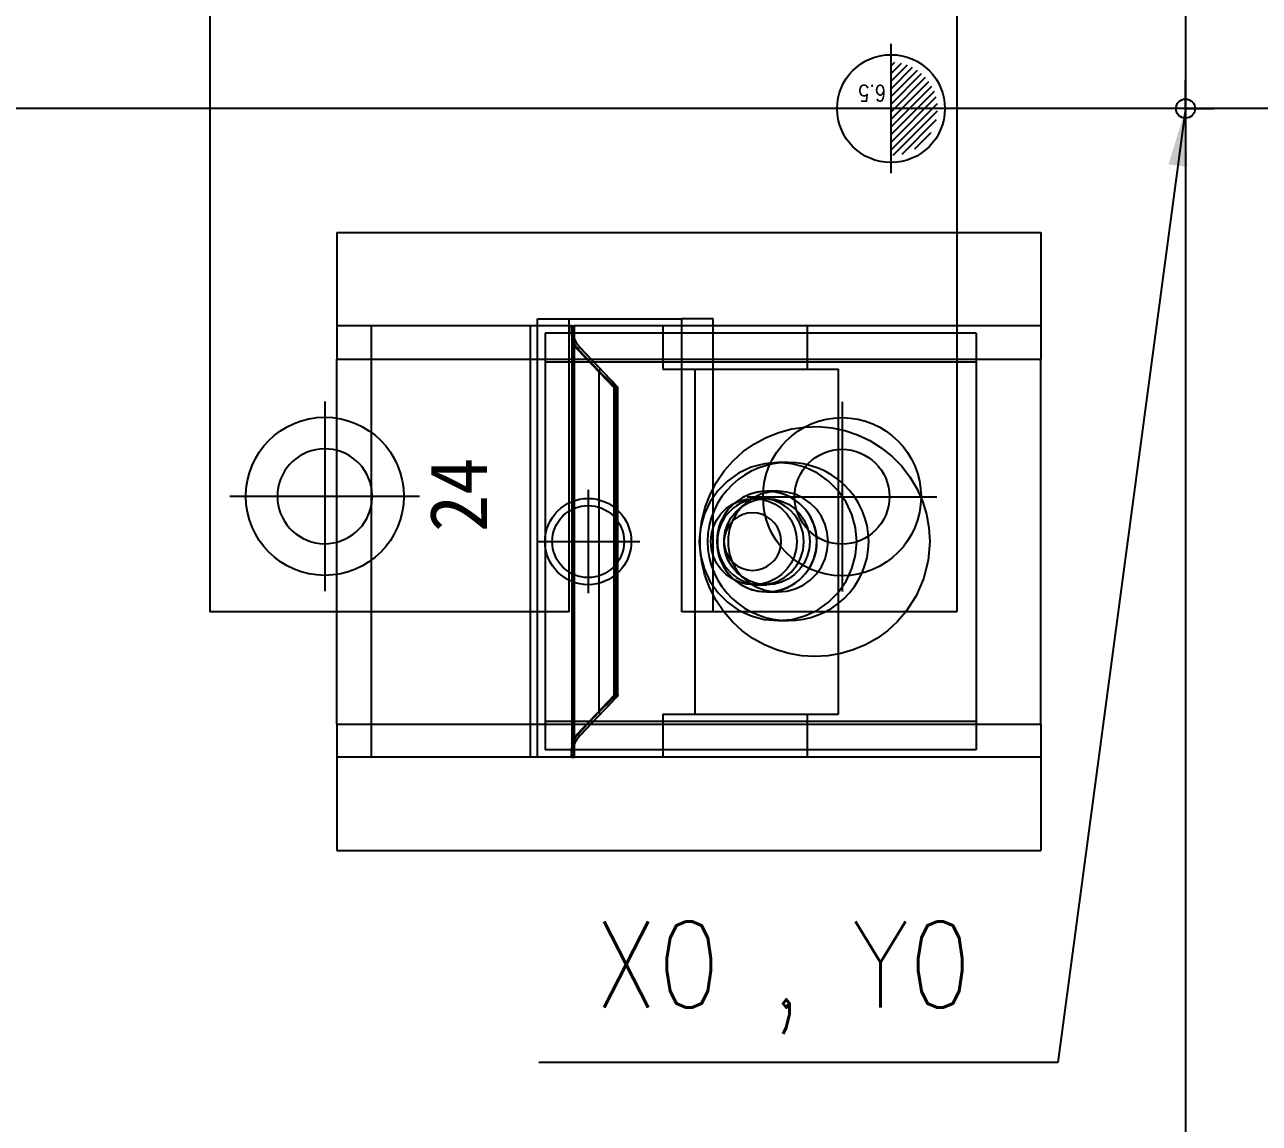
# Model space of a CAD drawing. Header units: millimetres. Extents: x 632 to 3922, y 1402 to 2001.
# Drawn here: x 3084.79 to 3127.75, y 1828.39 to 1866.61 of the extents above; entities that cross this region are included whole.
import ezdxf
from ezdxf.enums import TextEntityAlignment as Align
from ezdxf.lldxf.tags import DXFTag

# ---------------------------------------------------------------- set-up
doc = ezdxf.new("R2010")
doc.units = ezdxf.units.MM
for name, color, linetype in [('21', 7, 'Continuous'), ('4', 4, 'Continuous'), ('7', 7, 'Continuous'), ('8', 8, 'Continuous'), ('CE', 1, 'CENTER'), ('DIM', 7, 'Continuous'), ('H1', 2, 'HIDDEN')]:
    doc.layers.add(name, color=color, linetype=linetype)
doc.styles.add('JM_Standard', font='', dxfattribs={"height": 3})
doc.styles.add('ROMANS', font='romans.shx', dxfattribs={"width": 0.8, "height": 3})
doc.styles.add('SY', font='romans.shx', dxfattribs={"width": 0.85, "height": 3, "bigfont": 'ghs.shx'})
doc.styles.get('JM_Standard').set_extended_font_data('DotumChe')
tags = doc.linetypes.add('CENTER', pattern=[2, 1.25, -0.25, 0.25, -0.25]).pattern_tags.tags
tags[10:11] = [DXFTag(74, 4), DXFTag(75, 0), DXFTag(340, '0'), DXFTag(46, 1.0), DXFTag(50, 0.0), DXFTag(44, 0.0), DXFTag(45, 0.0)]
tags[8:9] = [DXFTag(74, 4), DXFTag(75, 0), DXFTag(340, '0'), DXFTag(46, 1.0), DXFTag(50, 0.0), DXFTag(44, 0.0), DXFTag(45, 0.0)]
tags[6:7] = [DXFTag(74, 4), DXFTag(75, 0), DXFTag(340, '0'), DXFTag(46, 1.0), DXFTag(50, 0.0), DXFTag(44, 0.0), DXFTag(45, 0.0)]
tags[4:5] = [DXFTag(74, 4), DXFTag(75, 0), DXFTag(340, '0'), DXFTag(46, 1.0), DXFTag(50, 0.0), DXFTag(44, 0.0), DXFTag(45, 0.0)]
tags = doc.linetypes.add('HIDDEN', pattern=[0.375, 0.25, -0.125]).pattern_tags.tags
tags[6:7] = [DXFTag(74, 4), DXFTag(75, 0), DXFTag(340, '0'), DXFTag(46, 1.0), DXFTag(50, 0.0), DXFTag(44, 0.0), DXFTag(45, 0.0)]
tags[4:5] = [DXFTag(74, 4), DXFTag(75, 0), DXFTag(340, '0'), DXFTag(46, 1.0), DXFTag(50, 0.0), DXFTag(44, 0.0), DXFTag(45, 0.0)]
doc.dimstyles.new('BaseStyle', dxfattribs={"dimtxt": 3, "dimasz": 2, "dimexe": 0.6, "dimexo": 0, "dimgap": 1, "dimtad": 1, "dimdsep": 46, "dimtxsty": 'SY', "dimcen": 0, "dimclrd": 3, "dimclre": 3, "dimclrt": 7, "dimaunit": 1, "dimazin": 0, "dimtfac": 1, "dimtmove": 0, "dimatfit": 3, "dimfxl": 1, "dimtolj": 1, "dimtzin": 0, "dimarcsym": 0})

msp = doc.modelspace()

# ---------------------------------------------------------------- hatches: boundary and pattern name
at = {"layer": '4'}
h = msp.add_hatch(dxfattribs=at)
h.set_pattern_fill('LINE', color=256, scale=1.5, angle=225, style=0)
h.set_pattern_definition([(225, (-2924.7651, 5538.99742), (0.1325825215, -0.1325825215), [])])
edge = h.paths.add_edge_path()
edge.add_line((3114.935, 1863.687), (3114.935, 1862.062))
edge.add_arc((3114.935, 1863.687), 1.625, 270, 90)
edge.add_line((3114.935, 1865.312), (3114.935, 1863.687))

# ---------------------------------------------------------------- linework, layer by layer
at = {"layer": '21', "color": 110, "linetype": 'Continuous', "true_color": 0x00ff80}
msp.add_line((3125.185, 1863.687), (3125.185, 1864.687), dxfattribs=at)
at = {"layer": '21', "color": 11, "linetype": 'Continuous', "true_color": 0xff8080}
msp.add_line((3125.185, 1863.687), (3126.185, 1863.687), dxfattribs=at)
msp.add_circle((3125.185, 1863.687), 0.333, dxfattribs=at)
at = {"layer": '7'}
for p, q in [((3091.231, 1881.187), (3091.231, 1846.187)), ((3117.231, 1881.187), (3117.231, 1846.187)), ((3117.231, 1859.377), (3120.145, 1859.377)), ((3120.145, 1859.377), (3120.145, 1854.977)), ((3102.636, 1856.377), (3107.657, 1856.377)), ((3102.636, 1856.127), (3102.636, 1856.377)), ((3103.73, 1856.127), (3103.73, 1856.377)), ((3107.657, 1856.127), (3107.657, 1856.377)), ((3102.386, 1856.127), (3096.846, 1856.127)), ((3096.846, 1856.127), (3096.846, 1841.127)), ((3103.819, 1856.127), (3102.386, 1856.127)), ((3103.819, 1856.08), (3103.819, 1856.127)), ((3103.833, 1856.127), (3103.819, 1856.127)), ((3107.657, 1856.127), (3103.91, 1856.127)), ((3103.91, 1855.845), (3103.91, 1855.698)), ((3107.657, 1846.187), (3107.657, 1856.127)), ((3103.91, 1855.698), (3103.91, 1855.682)), ((3104.103, 1855.389), (3105.387, 1854.039)), ((3117.231, 1854.977), (3120.145, 1854.977)), ((3117.231, 1854.877), (3117.895, 1854.877)), ((3117.895, 1854.977), (3117.895, 1854.877)), ((3117.895, 1854.877), (3117.895, 1842.377)), ((3120.145, 1842.277), (3120.145, 1854.977)), ((3105.403, 1854.02), (3105.389, 1854.036)), ((3105.428, 1843.3), (3105.428, 1853.953)), ((3095.645, 1848.604), (3095.645, 1851.799)), ((3096.846, 1846.187), (3091.231, 1846.187)), ((3095.645, 1842.277), (3095.645, 1846.187)), ((3117.231, 1846.187), (3107.657, 1846.187)), ((3105.387, 1843.215), (3104.103, 1841.864)), ((3105.389, 1843.218), (3105.403, 1843.233)), ((3112.016, 1842.627), (3113.105, 1842.627)), ((3112.016, 1842.627), (3112.016, 1841.127)), ((3095.645, 1842.277), (3096.846, 1842.277)), ((3095.645, 1842.277), (3095.645, 1837.877)), ((3112.016, 1842.377), (3117.895, 1842.377)), ((3112.016, 1842.277), (3120.145, 1842.277)), ((3117.895, 1842.377), (3117.895, 1842.277)), ((3120.145, 1842.277), (3120.145, 1837.877)), ((3103.91, 1841.571), (3103.91, 1841.555)), ((3103.91, 1841.555), (3103.91, 1841.408)), ((3102.386, 1841.127), (3096.846, 1841.127)), ((3103.819, 1841.127), (3102.386, 1841.127)), ((3103.819, 1841.127), (3103.819, 1841.173)), ((3103.833, 1841.127), (3103.819, 1841.127)), ((3112.016, 1841.127), (3103.91, 1841.127)), ((3095.645, 1837.877), (3120.145, 1837.877))]:
    msp.add_line(p, q, dxfattribs=at)
for points in [[(3103.828, 1856.08, 0), (3103.828, 1856.07, 0), (3103.829, 1856.057, 0)], [(3103.829, 1856.057, 0), (3103.829, 1856.042, 0), (3103.83, 1856.026, 0), (3103.831, 1856.007, 0), (3103.834, 1855.971, 0), (3103.839, 1855.929, 0), (3103.847, 1855.882, 0), (3103.859, 1855.832, 0), (3103.868, 1855.797, 0), (3103.878, 1855.764, 0), (3103.892, 1855.725, 0), (3103.906, 1855.69, 0)], [(3103.833, 1856.127, 0), (3103.833, 1856.127, 0), (3103.835, 1856.127, 0), (3103.836, 1856.127, 0), (3103.839, 1856.127, 0), (3103.842, 1856.127, 0), (3103.846, 1856.127, 0), (3103.851, 1856.127, 0), (3103.856, 1856.127, 0), (3103.862, 1856.127, 0), (3103.868, 1856.127, 0), (3103.874, 1856.127, 0)], [(3103.874, 1856.127, 0), (3103.875, 1856.127, 0), (3103.882, 1856.127, 0), (3103.888, 1856.127, 0), (3103.895, 1856.127, 0)], [(3103.895, 1856.127, 0), (3103.91, 1856.127, 0)], [(3103.91, 1856.127, 0), (3103.91, 1855.845, 0)], [(3103.906, 1855.69, 0), (3103.932, 1855.632, 0), (3103.962, 1855.578, 0), (3103.994, 1855.526, 0), (3104.028, 1855.477, 0), (3104.064, 1855.432, 0), (3104.103, 1855.389, 0)], [(3103.906, 1841.563, 0), (3103.895, 1841.535, 0), (3103.883, 1841.503, 0), (3103.872, 1841.468, 0), (3103.865, 1841.446, 0), (3103.857, 1841.413, 0), (3103.847, 1841.371, 0), (3103.839, 1841.324, 0), (3103.834, 1841.282, 0), (3103.831, 1841.246, 0)], [(3104.103, 1841.864, 0), (3104.064, 1841.821, 0), (3104.028, 1841.776, 0), (3103.994, 1841.727, 0), (3103.962, 1841.675, 0), (3103.932, 1841.621, 0), (3103.906, 1841.563, 0)], [(3103.831, 1841.246, 0), (3103.83, 1841.227, 0), (3103.829, 1841.211, 0), (3103.829, 1841.196, 0), (3103.828, 1841.184, 0), (3103.828, 1841.173, 0)], [(3103.833, 1841.127, 0), (3103.833, 1841.127, 0), (3103.835, 1841.127, 0), (3103.836, 1841.127, 0), (3103.839, 1841.127, 0), (3103.842, 1841.127, 0), (3103.846, 1841.127, 0), (3103.851, 1841.127, 0), (3103.856, 1841.127, 0), (3103.862, 1841.127, 0), (3103.868, 1841.127, 0), (3103.874, 1841.127, 0)], [(3103.874, 1841.127, 0), (3103.875, 1841.127, 0), (3103.882, 1841.127, 0), (3103.888, 1841.127, 0), (3103.895, 1841.127, 0)], [(3103.895, 1841.127, 0), (3103.91, 1841.127, 0)], [(3103.91, 1841.408, 0), (3103.91, 1841.127, 0)]]:
    msp.add_polyline3d(points, dxfattribs=at)
for centre, radius in [((3114.935, 1863.687), 1.875), ((3113.231, 1850.187), 1.65)]:
    msp.add_circle(centre, radius, dxfattribs=at)
for centre, radius, start, end in [((3105.314, 1853.969), 0.1, 41.226, 43.5559), ((3105.328, 1853.953), 0.1, 0, 41.226), ((3095.231, 1850.202), 1.65, 11.7265, 180), ((3095.231, 1850.202), 1.65, 180, 348.2735), ((3105.328, 1843.3), 0.1, 318.774, 0), ((3105.314, 1843.284), 0.1, 316.4441, 318.774)]:
    msp.add_arc(centre, radius, start, end, dxfattribs=at)
at = {"layer": '8'}
for p, q in [((3102.386, 1841.127), (3102.386, 1856.127)), ((3103.828, 1856.08), (3103.819, 1856.08)), ((3103.887, 1855.869), (3103.85, 1855.869)), ((3103.887, 1855.739), (3103.887, 1855.869)), ((3103.887, 1855.869), (3103.91, 1855.845)), ((3104.045, 1855.32), (3104.767, 1854.561)), ((3104.097, 1855.389), (3104.103, 1855.389)), ((3104.819, 1854.63), (3104.097, 1855.389)), ((3104.767, 1854.561), (3104.767, 1842.692)), ((3105.346, 1843.249), (3105.346, 1854.004)), ((3105.346, 1854.004), (3105.395, 1853.953)), ((3105.401, 1854.023), (3105.352, 1854.073)), ((3105.387, 1854.039), (3105.401, 1854.023)), ((3105.395, 1853.953), (3105.395, 1843.3)), ((3105.428, 1853.953), (3105.395, 1853.953)), ((3105.395, 1843.3), (3105.346, 1843.249)), ((3105.428, 1843.3), (3105.395, 1843.3)), ((3105.352, 1843.18), (3105.401, 1843.231)), ((3105.401, 1843.231), (3105.387, 1843.215)), ((3104.767, 1842.692), (3104.045, 1841.933)), ((3104.097, 1841.864), (3104.819, 1842.623)), ((3104.103, 1841.864), (3104.097, 1841.864)), ((3103.819, 1841.173), (3103.828, 1841.173)), ((3103.887, 1841.385), (3103.85, 1841.385)), ((3103.887, 1841.385), (3103.887, 1841.514)), ((3103.91, 1841.408), (3103.887, 1841.385))]:
    msp.add_line(p, q, dxfattribs=at)
for points in [[(3103.819, 1856.08, 0), (3103.811, 1856.012, 0), (3103.808, 1855.944, 0), (3103.809, 1855.878, 0), (3103.816, 1855.811, 0), (3103.827, 1855.746, 0), (3103.842, 1855.681, 0), (3103.864, 1855.613, 0), (3103.891, 1855.548, 0), (3103.922, 1855.486, 0), (3103.959, 1855.427, 0), (3103.999, 1855.372, 0), (3104.045, 1855.32, 0)], [(3104.097, 1855.389, 0), (3104.058, 1855.432, 0), (3104.019, 1855.481, 0), (3103.979, 1855.538, 0), (3103.947, 1855.593, 0), (3103.918, 1855.649, 0), (3103.892, 1855.707, 0), (3103.868, 1855.773, 0), (3103.849, 1855.838, 0), (3103.835, 1855.901, 0), (3103.826, 1855.963, 0), (3103.821, 1856.023, 0), (3103.819, 1856.08, 0)], [(3103.833, 1856.127, 0), (3103.833, 1856.074, 0)], [(3103.833, 1856.074, 0), (3103.833, 1855.982, 0)], [(3103.887, 1855.869, 0), (3103.895, 1856.127, 0)], [(3104.045, 1855.32, 0), (3104.05, 1855.325, 0), (3104.054, 1855.33, 0), (3104.059, 1855.335, 0), (3104.064, 1855.34, 0), (3104.068, 1855.344, 0), (3104.072, 1855.349, 0), (3104.076, 1855.353, 0), (3104.079, 1855.357, 0), (3104.082, 1855.362, 0), (3104.085, 1855.365, 0), (3104.088, 1855.369, 0), (3104.09, 1855.372, 0), (3104.092, 1855.376, 0), (3104.094, 1855.378, 0), (3104.095, 1855.381, 0), (3104.096, 1855.383, 0), (3104.097, 1855.385, 0), (3104.097, 1855.387, 0), (3104.097, 1855.388, 0), (3104.097, 1855.389, 0)], [(3104.767, 1854.561, 0), (3104.779, 1854.573, 0), (3104.79, 1854.585, 0), (3104.8, 1854.596, 0), (3104.808, 1854.606, 0), (3104.814, 1854.614, 0), (3104.818, 1854.621, 0), (3104.82, 1854.627, 0), (3104.819, 1854.63, 0), (3104.819, 1854.63, 0)], [(3104.767, 1854.561, 0), (3104.908, 1854.425, 0), (3105.052, 1854.286, 0), (3105.199, 1854.145, 0), (3105.346, 1854.004, 0)], [(3105.352, 1854.073, 0), (3105.214, 1854.216, 0), (3105.078, 1854.358, 0), (3104.947, 1854.496, 0), (3104.819, 1854.63, 0)], [(3105.346, 1854.004, 0), (3105.353, 1854.018, 0), (3105.358, 1854.031, 0), (3105.36, 1854.044, 0), (3105.36, 1854.055, 0), (3105.357, 1854.065, 0), (3105.352, 1854.073, 0), (3105.352, 1854.073, 0)], [(3105.387, 1854.039, 0), (3105.389, 1854.036, 0)], [(3105.401, 1854.023, 0), (3105.406, 1854.015, 0), (3105.409, 1854.005, 0), (3105.409, 1853.994, 0), (3105.407, 1853.981, 0), (3105.402, 1853.968, 0), (3105.395, 1853.954, 0), (3105.395, 1853.953, 0)], [(3105.403, 1854.02, 0), (3105.401, 1854.023, 0)], [(3105.346, 1843.249, 0), (3105.199, 1843.108, 0), (3105.052, 1842.967, 0), (3104.908, 1842.828, 0), (3104.767, 1842.692, 0)], [(3105.352, 1843.18, 0), (3105.357, 1843.188, 0), (3105.36, 1843.197, 0), (3105.36, 1843.209, 0), (3105.358, 1843.221, 0), (3105.353, 1843.235, 0), (3105.346, 1843.248, 0), (3105.346, 1843.249, 0)], [(3105.395, 1843.3, 0), (3105.402, 1843.286, 0), (3105.407, 1843.272, 0), (3105.409, 1843.26, 0), (3105.409, 1843.249, 0), (3105.406, 1843.239, 0), (3105.401, 1843.231, 0), (3105.401, 1843.231, 0)], [(3104.819, 1842.623, 0), (3104.947, 1842.757, 0), (3105.078, 1842.895, 0), (3105.214, 1843.037, 0), (3105.352, 1843.18, 0)], [(3105.387, 1843.215, 0), (3105.389, 1843.218, 0)], [(3105.403, 1843.233, 0), (3105.401, 1843.231, 0)], [(3104.819, 1842.623, 0), (3104.82, 1842.626, 0), (3104.818, 1842.631, 0), (3104.814, 1842.638, 0), (3104.808, 1842.647, 0), (3104.8, 1842.657, 0), (3104.791, 1842.668, 0), (3104.78, 1842.679, 0), (3104.768, 1842.692, 0), (3104.767, 1842.692, 0)], [(3104.045, 1841.933, 0), (3103.999, 1841.881, 0), (3103.958, 1841.826, 0), (3103.922, 1841.767, 0), (3103.891, 1841.705, 0), (3103.864, 1841.64, 0), (3103.842, 1841.572, 0), (3103.827, 1841.507, 0), (3103.816, 1841.442, 0), (3103.809, 1841.375, 0), (3103.808, 1841.309, 0), (3103.811, 1841.241, 0), (3103.819, 1841.173, 0)], [(3103.819, 1841.173, 0), (3103.82, 1841.225, 0), (3103.825, 1841.282, 0), (3103.834, 1841.343, 0), (3103.847, 1841.408, 0), (3103.866, 1841.476, 0), (3103.892, 1841.547, 0), (3103.923, 1841.616, 0), (3103.959, 1841.682, 0), (3104, 1841.746, 0), (3104.046, 1841.807, 0), (3104.097, 1841.864, 0)], [(3104.097, 1841.864, 0), (3104.097, 1841.865, 0), (3104.097, 1841.866, 0), (3104.097, 1841.868, 0), (3104.096, 1841.87, 0), (3104.095, 1841.872, 0), (3104.094, 1841.875, 0), (3104.092, 1841.878, 0), (3104.09, 1841.881, 0), (3104.088, 1841.884, 0), (3104.085, 1841.888, 0), (3104.082, 1841.892, 0), (3104.079, 1841.896, 0), (3104.076, 1841.9, 0), (3104.072, 1841.904, 0), (3104.068, 1841.909, 0), (3104.064, 1841.914, 0), (3104.059, 1841.918, 0), (3104.054, 1841.923, 0), (3104.05, 1841.928, 0), (3104.045, 1841.933, 0)], [(3103.833, 1841.271, 0), (3103.833, 1841.237, 0)], [(3103.833, 1841.237, 0), (3103.833, 1841.127, 0)], [(3103.895, 1841.127, 0), (3103.887, 1841.385, 0)]]:
    msp.add_polyline3d(points, dxfattribs=at)
at = {"layer": 'CE'}
for p, q in [((3125.185, 1938.286), (3125.185, 1795.578)), ((3114.935, 1861.437), (3114.935, 1865.937)), ((3208.123, 1863.687), (3041.82, 1863.687)), ((3117.185, 1863.687), (3112.685, 1863.687)), ((3095.231, 1853.502), (3095.231, 1846.902)), ((3113.231, 1853.487), (3113.231, 1846.887)), ((3091.931, 1850.202), (3098.531, 1850.202)), ((3104.395, 1850.427), (3104.395, 1846.827)), ((3109.931, 1850.187), (3116.531, 1850.187)), ((3102.595, 1848.627), (3106.195, 1848.627))]:
    msp.add_line(p, q, dxfattribs=at)
at = {"layer": 'H1'}
for p, q in [((3095.645, 1859.377), (3117.231, 1859.377)), ((3095.645, 1859.377), (3095.645, 1854.977)), ((3108.751, 1856.377), (3107.657, 1856.377)), ((3108.751, 1856.127), (3108.751, 1856.377)), ((3096.846, 1856.127), (3095.645, 1856.127)), ((3102.627, 1841.127), (3102.627, 1856.127)), ((3102.636, 1846.187), (3102.636, 1856.127)), ((3103.73, 1855.877), (3102.895, 1855.877)), ((3102.895, 1855.877), (3102.895, 1854.977)), ((3103.73, 1846.187), (3103.73, 1856.127)), ((3107.657, 1855.877), (3103.73, 1855.877)), ((3103.833, 1855.869), (3103.833, 1841.385)), ((3103.85, 1855.869), (3103.833, 1855.869)), ((3103.887, 1841.514), (3103.887, 1855.739)), ((3106.996, 1856.127), (3106.996, 1854.627)), ((3112.016, 1856.127), (3107.657, 1856.127)), ((3112.016, 1855.877), (3107.657, 1855.877)), ((3108.751, 1846.187), (3108.751, 1856.127)), ((3117.231, 1856.127), (3112.016, 1856.127)), ((3112.016, 1856.127), (3112.016, 1854.627)), ((3117.231, 1855.877), (3112.016, 1855.877)), ((3120.145, 1856.127), (3117.231, 1856.127)), ((3117.895, 1855.877), (3117.231, 1855.877)), ((3117.895, 1855.877), (3117.895, 1854.977)), ((3103.828, 1855.662), (3103.828, 1841.591)), ((3103.91, 1855.682), (3103.91, 1841.571)), ((3105.298, 1853.969), (3104.014, 1855.32)), ((3095.645, 1854.977), (3096.846, 1854.977)), ((3095.645, 1851.799), (3095.645, 1854.977)), ((3096.846, 1854.977), (3102.627, 1854.977)), ((3102.627, 1854.977), (3103.73, 1854.977)), ((3102.895, 1854.977), (3102.895, 1854.877)), ((3102.895, 1854.877), (3102.895, 1846.187)), ((3102.895, 1854.877), (3103.73, 1854.877)), ((3103.73, 1854.977), (3103.828, 1854.977)), ((3103.73, 1854.877), (3103.828, 1854.877)), ((3103.828, 1854.977), (3103.91, 1854.977)), ((3103.828, 1854.877), (3103.91, 1854.877)), ((3103.91, 1854.977), (3104.495, 1854.977)), ((3103.91, 1854.877), (3104.59, 1854.877)), ((3104.495, 1854.977), (3107.657, 1854.977)), ((3104.59, 1854.877), (3107.657, 1854.877)), ((3107.657, 1854.977), (3112.016, 1854.977)), ((3107.657, 1854.877), (3112.016, 1854.877)), ((3112.016, 1854.977), (3117.231, 1854.977)), ((3112.016, 1854.877), (3117.231, 1854.877)), ((3106.996, 1854.627), (3107.657, 1854.627)), ((3107.657, 1854.627), (3112.016, 1854.627)), ((3108.123, 1846.187), (3108.123, 1854.627)), ((3112.016, 1854.627), (3113.105, 1854.627)), ((3113.105, 1851.832), (3113.105, 1854.627)), ((3105.298, 1853.969), (3105.412, 1853.969)), ((3105.298, 1843.284), (3105.298, 1853.969)), ((3105.426, 1853.953), (3105.412, 1853.969)), ((3105.412, 1853.969), (3105.412, 1843.284)), ((3105.426, 1843.3), (3105.426, 1853.953)), ((3113.105, 1848.541), (3113.105, 1851.832)), ((3111.355, 1851.377), (3111.002, 1851.377)), ((3110.397, 1850.127), (3110.162, 1850.127)), ((3110.615, 1850.127), (3110.397, 1850.127)), ((3110.615, 1850.127), (3110.397, 1850.127)), ((3111.003, 1850.377), (3110.615, 1850.377)), ((3110.615, 1850.377), (3110.615, 1850.377)), ((3110.615, 1850.377), (3110.615, 1850.377)), ((3095.645, 1846.187), (3095.645, 1848.604)), ((3113.105, 1846.187), (3113.105, 1848.541)), ((3110.162, 1847.126), (3110.397, 1847.127)), ((3110.397, 1847.127), (3110.615, 1847.127)), ((3110.397, 1847.127), (3110.615, 1847.127)), ((3110.615, 1846.876), (3111.003, 1846.877)), ((3110.615, 1846.876), (3110.615, 1846.876)), ((3110.615, 1846.876), (3110.615, 1846.876)), ((3102.627, 1846.187), (3096.846, 1846.187)), ((3102.636, 1846.187), (3102.627, 1846.187)), ((3103.73, 1846.187), (3102.636, 1846.187)), ((3102.895, 1846.187), (3102.895, 1842.377)), ((3108.123, 1842.627), (3108.123, 1846.187)), ((3111.002, 1845.877), (3111.355, 1845.877)), ((3113.105, 1842.627), (3113.105, 1846.187)), ((3104.014, 1841.933), (3105.298, 1843.284)), ((3105.298, 1843.284), (3105.412, 1843.284)), ((3105.412, 1843.284), (3105.426, 1843.3)), ((3106.996, 1842.627), (3106.996, 1841.127)), ((3106.996, 1842.627), (3112.016, 1842.627)), ((3096.846, 1842.277), (3102.627, 1842.277)), ((3102.627, 1842.277), (3103.828, 1842.277)), ((3102.895, 1842.377), (3103.828, 1842.377)), ((3102.895, 1842.377), (3102.895, 1842.277)), ((3102.895, 1842.277), (3102.895, 1841.377)), ((3103.828, 1842.377), (3103.91, 1842.377)), ((3103.828, 1842.277), (3103.91, 1842.277)), ((3103.91, 1842.377), (3104.59, 1842.377)), ((3103.91, 1842.277), (3104.495, 1842.277)), ((3104.495, 1842.277), (3112.016, 1842.277)), ((3104.59, 1842.377), (3112.016, 1842.377)), ((3117.895, 1842.277), (3117.895, 1841.377)), ((3096.846, 1841.127), (3095.645, 1841.127)), ((3112.016, 1841.377), (3102.895, 1841.377)), ((3103.85, 1841.385), (3103.833, 1841.385)), ((3117.895, 1841.377), (3112.016, 1841.377)), ((3120.145, 1841.127), (3112.016, 1841.127))]:
    msp.add_line(p, q, dxfattribs=at)
for points in [[(3103.833, 1855.982, 0), (3103.833, 1855.917, 0)], [(3103.833, 1855.917, 0), (3103.833, 1855.869, 0)], [(3103.906, 1855.69, 0), (3103.906, 1855.69, 0), (3103.905, 1855.69, 0), (3103.905, 1855.69, 0), (3103.904, 1855.69, 0), (3103.902, 1855.69, 0), (3103.9, 1855.689, 0), (3103.898, 1855.689, 0), (3103.896, 1855.688, 0), (3103.893, 1855.687, 0), (3103.889, 1855.686, 0), (3103.886, 1855.685, 0), (3103.882, 1855.683, 0), (3103.878, 1855.682, 0), (3103.874, 1855.68, 0), (3103.869, 1855.679, 0), (3103.865, 1855.677, 0), (3103.86, 1855.675, 0), (3103.855, 1855.673, 0), (3103.851, 1855.671, 0), (3103.846, 1855.669, 0), (3103.842, 1855.667, 0), (3103.837, 1855.665, 0), (3103.833, 1855.664, 0), (3103.828, 1855.662, 0)], [(3104.014, 1855.32, 0), (3103.982, 1855.357, 0), (3103.952, 1855.395, 0), (3103.925, 1855.435, 0), (3103.9, 1855.477, 0), (3103.878, 1855.52, 0), (3103.859, 1855.566, 0), (3103.842, 1855.613, 0), (3103.828, 1855.662, 0)], [(3105.298, 1853.969, 0), (3105.311, 1853.982, 0), (3105.324, 1853.993, 0), (3105.336, 1854.004, 0), (3105.348, 1854.014, 0), (3105.359, 1854.023, 0), (3105.368, 1854.03, 0), (3105.376, 1854.035, 0), (3105.382, 1854.038, 0), (3105.385, 1854.039, 0), (3105.387, 1854.039, 0)], [(3105.389, 1854.036, 0), (3105.399, 1854.022, 0), (3105.406, 1854.007, 0), (3105.411, 1853.991, 0), (3105.412, 1853.974, 0), (3105.412, 1853.969, 0)], [(3105.426, 1853.953, 0), (3105.425, 1853.97, 0), (3105.422, 1853.987, 0), (3105.415, 1854.002, 0), (3105.406, 1854.016, 0), (3105.403, 1854.02, 0)], [(3109.116, 1846.187, 0), (3108.848, 1846.581, 0), (3108.629, 1847.005, 0), (3108.461, 1847.454, 0), (3108.348, 1847.92, 0), (3108.292, 1848.397, 0), (3108.293, 1848.878, 0), (3108.352, 1849.355, 0), (3108.468, 1849.821, 0), (3108.638, 1850.269, 0), (3108.86, 1850.692, 0), (3109.129, 1851.084, 0), (3109.443, 1851.441, 0), (3109.794, 1851.756, 0), (3110.18, 1852.028, 0), (3110.593, 1852.251, 0), (3111.028, 1852.424, 0), (3111.479, 1852.545, 0), (3111.941, 1852.612, 0), (3112.407, 1852.625, 0), (3112.872, 1852.583, 0), (3113.329, 1852.488, 0), (3113.773, 1852.34, 0), (3114.197, 1852.14, 0), (3114.596, 1851.891, 0), (3114.965, 1851.596, 0), (3115.297, 1851.259, 0), (3115.588, 1850.883, 0), (3115.833, 1850.474, 0), (3116.028, 1850.037, 0), (3116.17, 1849.579, 0), (3116.256, 1849.106, 0), (3116.285, 1848.627, 0)], [(3111.002, 1851.377, 0), (3110.527, 1851.335, 0), (3110.065, 1851.211, 0), (3109.633, 1851.008, 0), (3109.241, 1850.733, 0), (3108.904, 1850.394, 0), (3108.63, 1850.002, 0), (3108.428, 1849.567, 0), (3108.304, 1849.104, 0), (3108.263, 1848.627, 0), (3108.304, 1848.149, 0), (3108.428, 1847.686, 0), (3108.63, 1847.252, 0), (3108.903, 1846.859, 0), (3109.241, 1846.52, 0), (3109.632, 1846.245, 0), (3110.065, 1846.042, 0), (3110.526, 1845.918, 0), (3111.002, 1845.877, 0), (3111.002, 1845.877, 0)], [(3111.355, 1851.377, 0), (3111.089, 1851.364, 0), (3110.826, 1851.327, 0), (3110.566, 1851.266, 0), (3110.313, 1851.18, 0), (3110.068, 1851.07, 0), (3109.834, 1850.937, 0), (3109.613, 1850.782, 0), (3109.407, 1850.605, 0), (3109.218, 1850.407, 0), (3109.049, 1850.191, 0), (3108.901, 1849.958, 0), (3108.778, 1849.71, 0), (3108.68, 1849.451, 0), (3108.608, 1849.181, 0), (3108.565, 1848.906, 0), (3108.551, 1848.627, 0)], [(3113.742, 1848.627, 0), (3113.7, 1849.104, 0), (3113.576, 1849.567, 0), (3113.375, 1850.002, 0), (3113.101, 1850.394, 0), (3112.763, 1850.733, 0), (3112.372, 1851.008, 0), (3111.939, 1851.211, 0), (3111.478, 1851.335, 0), (3111.002, 1851.377, 0)], [(3111.355, 1845.877, 0), (3111.62, 1845.889, 0), (3111.884, 1845.926, 0), (3112.143, 1845.988, 0), (3112.396, 1846.073, 0), (3112.641, 1846.183, 0), (3112.875, 1846.316, 0), (3113.096, 1846.472, 0), (3113.302, 1846.649, 0), (3113.491, 1846.846, 0), (3113.66, 1847.062, 0), (3113.808, 1847.295, 0), (3113.931, 1847.543, 0), (3114.029, 1847.803, 0), (3114.101, 1848.072, 0), (3114.144, 1848.348, 0), (3114.158, 1848.627, 0), (3114.144, 1848.905, 0), (3114.101, 1849.181, 0), (3114.029, 1849.45, 0), (3113.931, 1849.71, 0), (3113.808, 1849.958, 0), (3113.66, 1850.191, 0), (3113.491, 1850.407, 0), (3113.302, 1850.604, 0), (3113.096, 1850.781, 0), (3112.875, 1850.937, 0), (3112.641, 1851.07, 0), (3112.396, 1851.18, 0), (3112.143, 1851.266, 0), (3111.884, 1851.327, 0), (3111.62, 1851.364, 0), (3111.355, 1851.377, 0)], [(3110.162, 1847.126, 0), (3109.902, 1847.149, 0), (3109.65, 1847.217, 0), (3109.414, 1847.327, 0), (3109.201, 1847.477, 0), (3109.017, 1847.662, 0), (3108.867, 1847.876, 0), (3108.757, 1848.113, 0), (3108.69, 1848.366, 0), (3108.667, 1848.626, 0), (3108.69, 1848.887, 0), (3108.757, 1849.139, 0), (3108.867, 1849.376, 0), (3109.016, 1849.591, 0), (3109.201, 1849.776, 0), (3109.414, 1849.926, 0), (3109.65, 1850.036, 0), (3109.902, 1850.104, 0), (3110.161, 1850.127, 0), (3110.162, 1850.127, 0)], [(3110.615, 1850.377, 0), (3110.312, 1850.35, 0), (3110.019, 1850.271, 0), (3109.743, 1850.142, 0), (3109.494, 1849.968, 0), (3109.279, 1849.752, 0), (3109.105, 1849.502, 0), (3108.976, 1849.226, 0), (3108.898, 1848.931, 0), (3108.871, 1848.627, 0), (3108.898, 1848.323, 0), (3108.976, 1848.028, 0), (3109.104, 1847.752, 0), (3109.279, 1847.502, 0), (3109.494, 1847.286, 0), (3109.742, 1847.111, 0), (3110.018, 1846.982, 0), (3110.311, 1846.903, 0), (3110.614, 1846.876, 0), (3110.615, 1846.876, 0)], [(3110.615, 1850.377, 0), (3110.312, 1850.35, 0), (3110.019, 1850.271, 0), (3109.743, 1850.142, 0), (3109.494, 1849.968, 0), (3109.279, 1849.752, 0), (3109.105, 1849.502, 0), (3108.976, 1849.226, 0), (3108.898, 1848.931, 0), (3108.871, 1848.627, 0), (3108.898, 1848.323, 0), (3108.976, 1848.028, 0), (3109.104, 1847.752, 0), (3109.279, 1847.502, 0), (3109.494, 1847.286, 0), (3109.742, 1847.111, 0), (3110.018, 1846.982, 0), (3110.311, 1846.903, 0), (3110.614, 1846.876, 0), (3110.615, 1846.876, 0)], [(3110.615, 1850.377, 0), (3110.444, 1850.368, 0), (3110.275, 1850.343, 0), (3110.109, 1850.301, 0), (3109.948, 1850.244, 0), (3109.793, 1850.17, 0), (3109.646, 1850.082, 0), (3109.509, 1849.98, 0), (3109.382, 1849.864, 0), (3109.267, 1849.737, 0), (3109.165, 1849.599, 0), (3109.077, 1849.452, 0), (3109.004, 1849.296, 0), (3108.946, 1849.135, 0), (3108.905, 1848.968, 0), (3108.88, 1848.798, 0), (3108.871, 1848.627, 0)], [(3110.397, 1850.127, 0), (3110.25, 1850.119, 0), (3110.104, 1850.098, 0), (3109.961, 1850.063, 0), (3109.822, 1850.013, 0), (3109.689, 1849.951, 0), (3109.562, 1849.875, 0), (3109.444, 1849.788, 0), (3109.334, 1849.689, 0), (3109.234, 1849.58, 0), (3109.146, 1849.462, 0), (3109.07, 1849.336, 0), (3109.006, 1849.203, 0), (3108.956, 1849.064, 0), (3108.92, 1848.92, 0), (3108.898, 1848.774, 0), (3108.891, 1848.627, 0)], [(3110.506, 1847.13, 0), (3110.249, 1847.172, 0), (3110.003, 1847.258, 0), (3109.776, 1847.385, 0), (3109.574, 1847.55, 0), (3109.403, 1847.748, 0), (3109.27, 1847.973, 0), (3109.177, 1848.217, 0), (3109.128, 1848.474, 0), (3109.124, 1848.735, 0), (3109.166, 1848.993, 0), (3109.251, 1849.24, 0), (3109.378, 1849.469, 0), (3109.543, 1849.672, 0), (3109.74, 1849.843, 0), (3109.963, 1849.977, 0), (3110.207, 1850.07, 0), (3110.462, 1850.119, 0), (3110.506, 1850.123, 0)], [(3111.003, 1850.377, 0), (3110.7, 1850.35, 0), (3110.406, 1850.271, 0), (3110.131, 1850.142, 0), (3109.882, 1849.967, 0), (3109.768, 1849.863, 0)], [(3110.162, 1850.127, 0), (3110.421, 1850.104, 0), (3110.673, 1850.036, 0), (3110.909, 1849.926, 0), (3111.122, 1849.776, 0), (3111.306, 1849.591, 0), (3111.456, 1849.376, 0), (3111.566, 1849.139, 0), (3111.633, 1848.887, 0), (3111.656, 1848.627, 0)], [(3110.397, 1847.127, 0), (3110.544, 1847.134, 0), (3110.689, 1847.155, 0), (3110.832, 1847.191, 0), (3110.971, 1847.24, 0), (3111.104, 1847.303, 0), (3111.231, 1847.378, 0), (3111.35, 1847.465, 0), (3111.459, 1847.564, 0), (3111.559, 1847.673, 0), (3111.647, 1847.791, 0), (3111.723, 1847.917, 0), (3111.787, 1848.051, 0), (3111.837, 1848.19, 0), (3111.873, 1848.333, 0), (3111.895, 1848.479, 0), (3111.902, 1848.627, 0), (3111.895, 1848.774, 0), (3111.873, 1848.92, 0), (3111.837, 1849.063, 0), (3111.787, 1849.202, 0), (3111.723, 1849.336, 0), (3111.647, 1849.462, 0), (3111.559, 1849.58, 0), (3111.459, 1849.689, 0), (3111.35, 1849.788, 0), (3111.231, 1849.875, 0), (3111.104, 1849.951, 0), (3110.971, 1850.013, 0), (3110.832, 1850.062, 0), (3110.689, 1850.098, 0), (3110.544, 1850.119, 0), (3110.397, 1850.127, 0)], [(3110.506, 1850.123, 0), (3110.615, 1850.127, 0)], [(3112.358, 1848.627, 0), (3112.331, 1848.93, 0), (3112.253, 1849.225, 0), (3112.124, 1849.502, 0), (3111.95, 1849.751, 0), (3111.735, 1849.967, 0), (3111.486, 1850.142, 0), (3111.211, 1850.271, 0), (3110.917, 1850.35, 0), (3110.615, 1850.377, 0)], [(3110.615, 1846.876, 0), (3110.786, 1846.885, 0), (3110.955, 1846.91, 0), (3111.121, 1846.952, 0), (3111.282, 1847.01, 0), (3111.437, 1847.083, 0), (3111.583, 1847.172, 0), (3111.721, 1847.274, 0), (3111.848, 1847.389, 0), (3111.962, 1847.517, 0), (3112.064, 1847.654, 0), (3112.152, 1847.802, 0), (3112.225, 1847.957, 0), (3112.283, 1848.119, 0), (3112.325, 1848.285, 0), (3112.35, 1848.455, 0), (3112.358, 1848.627, 0), (3112.35, 1848.798, 0), (3112.325, 1848.968, 0), (3112.283, 1849.134, 0), (3112.225, 1849.296, 0), (3112.152, 1849.451, 0), (3112.064, 1849.599, 0), (3111.962, 1849.737, 0), (3111.848, 1849.864, 0), (3111.721, 1849.979, 0), (3111.583, 1850.081, 0), (3111.437, 1850.17, 0), (3111.282, 1850.243, 0), (3111.121, 1850.301, 0), (3110.955, 1850.343, 0), (3110.786, 1850.368, 0), (3110.615, 1850.377, 0)], [(3112.358, 1848.627, 0), (3112.331, 1848.93, 0), (3112.253, 1849.225, 0), (3112.124, 1849.502, 0), (3111.95, 1849.751, 0), (3111.735, 1849.967, 0), (3111.486, 1850.142, 0), (3111.211, 1850.271, 0), (3110.917, 1850.35, 0), (3110.615, 1850.377, 0)], [(3110.615, 1850.127, 0), (3110.874, 1850.104, 0), (3111.126, 1850.036, 0), (3111.362, 1849.925, 0), (3111.575, 1849.775, 0), (3111.759, 1849.591, 0), (3111.909, 1849.376, 0), (3112.019, 1849.139, 0), (3112.086, 1848.887, 0), (3112.109, 1848.627, 0)], [(3110.615, 1850.127, 0), (3110.874, 1850.104, 0), (3111.126, 1850.036, 0), (3111.362, 1849.925, 0), (3111.575, 1849.775, 0), (3111.759, 1849.591, 0), (3111.909, 1849.376, 0), (3112.019, 1849.139, 0), (3112.086, 1848.887, 0), (3112.109, 1848.627, 0)], [(3112.745, 1848.627, 0), (3112.719, 1848.93, 0), (3112.64, 1849.225, 0), (3112.512, 1849.502, 0), (3112.338, 1849.751, 0), (3112.123, 1849.967, 0), (3111.874, 1850.142, 0), (3111.598, 1850.271, 0), (3111.305, 1850.35, 0), (3111.003, 1850.377, 0)], [(3109.768, 1849.863, 0), (3109.573, 1849.629, 0), (3109.422, 1849.365, 0), (3109.318, 1849.078, 0), (3109.265, 1848.778, 0), (3109.266, 1848.473, 0), (3109.319, 1848.172, 0), (3109.423, 1847.886, 0), (3109.575, 1847.622, 0), (3109.768, 1847.39, 0)], [(3108.551, 1848.627, 0), (3108.565, 1848.348, 0), (3108.608, 1848.072, 0), (3108.68, 1847.803, 0), (3108.778, 1847.543, 0), (3108.901, 1847.295, 0), (3109.049, 1847.062, 0), (3109.218, 1846.846, 0), (3109.407, 1846.649, 0), (3109.613, 1846.472, 0), (3109.834, 1846.316, 0), (3110.068, 1846.183, 0), (3110.313, 1846.073, 0), (3110.566, 1845.988, 0), (3110.826, 1845.926, 0), (3111.089, 1845.889, 0), (3111.355, 1845.877, 0)], [(3108.871, 1848.627, 0), (3108.88, 1848.455, 0), (3108.905, 1848.285, 0), (3108.946, 1848.118, 0), (3109.004, 1847.957, 0), (3109.077, 1847.801, 0), (3109.165, 1847.654, 0), (3109.267, 1847.516, 0), (3109.382, 1847.389, 0), (3109.509, 1847.274, 0), (3109.646, 1847.171, 0), (3109.793, 1847.083, 0), (3109.948, 1847.01, 0), (3110.109, 1846.952, 0), (3110.275, 1846.91, 0), (3110.444, 1846.885, 0), (3110.615, 1846.876, 0)], [(3108.891, 1848.627, 0), (3108.898, 1848.479, 0), (3108.92, 1848.333, 0), (3108.956, 1848.19, 0), (3109.006, 1848.051, 0), (3109.07, 1847.917, 0), (3109.146, 1847.791, 0), (3109.234, 1847.673, 0), (3109.334, 1847.564, 0), (3109.444, 1847.465, 0), (3109.562, 1847.378, 0), (3109.689, 1847.302, 0), (3109.822, 1847.24, 0), (3109.961, 1847.191, 0), (3110.104, 1847.155, 0), (3110.25, 1847.134, 0), (3110.397, 1847.127, 0)], [(3111.656, 1848.627, 0), (3111.633, 1848.366, 0), (3111.566, 1848.113, 0), (3111.455, 1847.877, 0), (3111.306, 1847.662, 0), (3111.122, 1847.477, 0), (3110.909, 1847.327, 0), (3110.672, 1847.217, 0), (3110.421, 1847.149, 0), (3110.162, 1847.126, 0)], [(3112.109, 1848.627, 0), (3112.086, 1848.366, 0), (3112.019, 1848.114, 0), (3111.909, 1847.877, 0), (3111.759, 1847.662, 0), (3111.575, 1847.477, 0), (3111.362, 1847.328, 0), (3111.126, 1847.217, 0), (3110.874, 1847.149, 0), (3110.615, 1847.127, 0)], [(3110.615, 1846.876, 0), (3110.918, 1846.903, 0), (3111.211, 1846.982, 0), (3111.487, 1847.111, 0), (3111.736, 1847.286, 0), (3111.95, 1847.502, 0), (3112.125, 1847.752, 0), (3112.253, 1848.028, 0), (3112.332, 1848.323, 0), (3112.358, 1848.627, 0)], [(3112.109, 1848.627, 0), (3112.086, 1848.366, 0), (3112.019, 1848.114, 0), (3111.909, 1847.877, 0), (3111.759, 1847.662, 0), (3111.575, 1847.477, 0), (3111.362, 1847.328, 0), (3111.126, 1847.217, 0), (3110.874, 1847.149, 0), (3110.615, 1847.127, 0)], [(3110.615, 1846.876, 0), (3110.918, 1846.903, 0), (3111.211, 1846.982, 0), (3111.487, 1847.111, 0), (3111.736, 1847.286, 0), (3111.95, 1847.502, 0), (3112.125, 1847.752, 0), (3112.253, 1848.028, 0), (3112.332, 1848.323, 0), (3112.358, 1848.627, 0)], [(3111.002, 1845.877, 0), (3111.478, 1845.918, 0), (3111.939, 1846.042, 0), (3112.372, 1846.245, 0), (3112.763, 1846.52, 0), (3113.101, 1846.859, 0), (3113.375, 1847.252, 0), (3113.576, 1847.686, 0), (3113.7, 1848.149, 0), (3113.742, 1848.627, 0)], [(3111.003, 1846.877, 0), (3111.305, 1846.903, 0), (3111.599, 1846.982, 0), (3111.874, 1847.111, 0), (3112.123, 1847.286, 0), (3112.338, 1847.502, 0), (3112.512, 1847.752, 0), (3112.64, 1848.029, 0), (3112.719, 1848.323, 0), (3112.745, 1848.627, 0)], [(3116.285, 1848.627, 0), (3116.231, 1847.971, 0), (3116.071, 1847.334, 0), (3115.809, 1846.734, 0), (3115.455, 1846.187, 0)], [(3109.768, 1847.39, 0), (3110.001, 1847.194, 0), (3110.264, 1847.041, 0), (3110.549, 1846.937, 0), (3110.849, 1846.883, 0), (3111.003, 1846.877, 0)], [(3110.615, 1847.127, 0), (3110.506, 1847.13, 0)], [(3115.455, 1846.187, 0), (3115.153, 1845.837, 0), (3114.813, 1845.527, 0), (3114.442, 1845.258, 0), (3114.043, 1845.033, 0), (3113.623, 1844.857, 0), (3113.186, 1844.729, 0), (3112.738, 1844.652, 0), (3112.285, 1844.627, 0), (3111.832, 1844.652, 0), (3111.385, 1844.729, 0), (3110.948, 1844.857, 0), (3110.528, 1845.033, 0), (3110.129, 1845.258, 0), (3109.757, 1845.527, 0), (3109.418, 1845.837, 0), (3109.116, 1846.187, 0)], [(3105.387, 1843.215, 0), (3105.385, 1843.214, 0), (3105.38, 1843.216, 0), (3105.374, 1843.219, 0), (3105.366, 1843.225, 0), (3105.356, 1843.233, 0), (3105.345, 1843.242, 0), (3105.333, 1843.252, 0), (3105.32, 1843.263, 0), (3105.307, 1843.275, 0), (3105.298, 1843.284, 0)], [(3105.389, 1843.218, 0), (3105.399, 1843.231, 0), (3105.406, 1843.246, 0), (3105.411, 1843.262, 0), (3105.412, 1843.279, 0), (3105.412, 1843.284, 0)], [(3105.426, 1843.3, 0), (3105.425, 1843.283, 0), (3105.422, 1843.266, 0), (3105.415, 1843.251, 0), (3105.406, 1843.237, 0), (3105.403, 1843.233, 0)], [(3103.828, 1841.591, 0), (3103.842, 1841.64, 0), (3103.859, 1841.687, 0), (3103.878, 1841.733, 0), (3103.9, 1841.776, 0), (3103.925, 1841.818, 0), (3103.952, 1841.858, 0), (3103.982, 1841.896, 0), (3104.014, 1841.933, 0)], [(3103.828, 1841.591, 0), (3103.833, 1841.59, 0), (3103.837, 1841.588, 0), (3103.842, 1841.586, 0), (3103.846, 1841.584, 0), (3103.851, 1841.582, 0), (3103.855, 1841.58, 0), (3103.86, 1841.578, 0), (3103.865, 1841.576, 0), (3103.869, 1841.575, 0), (3103.874, 1841.573, 0), (3103.878, 1841.571, 0), (3103.882, 1841.57, 0), (3103.886, 1841.568, 0), (3103.889, 1841.567, 0), (3103.893, 1841.566, 0), (3103.896, 1841.565, 0), (3103.898, 1841.564, 0), (3103.9, 1841.564, 0), (3103.902, 1841.563, 0), (3103.904, 1841.563, 0), (3103.905, 1841.563, 0), (3103.905, 1841.563, 0), (3103.906, 1841.563, 0), (3103.906, 1841.563, 0)], [(3103.833, 1841.385, 0), (3103.833, 1841.338, 0)], [(3103.833, 1841.338, 0), (3103.833, 1841.271, 0)]]:
    msp.add_polyline3d(points, dxfattribs=at)
for points in [[(3103.145, 1848.627, 0), (3103.151, 1848.751, 0), (3103.169, 1848.874, 0), (3103.2, 1848.995, 0), (3103.242, 1849.111, 0), (3103.296, 1849.223, 0), (3103.36, 1849.328, 0), (3103.434, 1849.427, 0), (3103.518, 1849.517, 0), (3103.609, 1849.599, 0), (3103.708, 1849.671, 0), (3103.812, 1849.733, 0), (3103.923, 1849.784, 0), (3104.037, 1849.824, 0), (3104.154, 1849.853, 0), (3104.274, 1849.871, 0), (3104.395, 1849.877, 0), (3104.515, 1849.871, 0), (3104.635, 1849.853, 0), (3104.753, 1849.824, 0), (3104.867, 1849.784, 0), (3104.977, 1849.733, 0), (3105.082, 1849.671, 0), (3105.18, 1849.599, 0), (3105.272, 1849.517, 0), (3105.355, 1849.427, 0), (3105.429, 1849.328, 0), (3105.493, 1849.223, 0), (3105.547, 1849.111, 0), (3105.589, 1848.995, 0), (3105.62, 1848.874, 0), (3105.639, 1848.751, 0), (3105.645, 1848.627, 0), (3105.639, 1848.502, 0), (3105.62, 1848.379, 0), (3105.589, 1848.259, 0), (3105.547, 1848.142, 0), (3105.493, 1848.03, 0), (3105.429, 1847.925, 0), (3105.355, 1847.826, 0), (3105.272, 1847.736, 0), (3105.18, 1847.654, 0), (3105.082, 1847.582, 0), (3104.977, 1847.52, 0), (3104.867, 1847.469, 0), (3104.753, 1847.429, 0), (3104.635, 1847.4, 0), (3104.515, 1847.382, 0), (3104.395, 1847.377, 0), (3104.274, 1847.382, 0), (3104.154, 1847.4, 0), (3104.037, 1847.429, 0), (3103.923, 1847.469, 0), (3103.812, 1847.52, 0), (3103.708, 1847.582, 0), (3103.609, 1847.654, 0), (3103.518, 1847.736, 0), (3103.434, 1847.826, 0), (3103.36, 1847.925, 0), (3103.296, 1848.03, 0), (3103.242, 1848.142, 0), (3103.2, 1848.259, 0), (3103.169, 1848.379, 0), (3103.151, 1848.502, 0)], [(3110.118, 1847.626, 0), (3110.291, 1847.642, 0), (3110.458, 1847.687, 0), (3110.616, 1847.76, 0), (3110.758, 1847.86, 0), (3110.881, 1847.984, 0), (3110.981, 1848.127, 0), (3111.054, 1848.285, 0), (3111.099, 1848.453, 0), (3111.114, 1848.627, 0), (3111.099, 1848.8, 0), (3111.054, 1848.969, 0), (3110.981, 1849.127, 0), (3110.881, 1849.269, 0), (3110.758, 1849.393, 0), (3110.616, 1849.493, 0), (3110.458, 1849.566, 0), (3110.291, 1849.611, 0), (3110.118, 1849.627, 0), (3109.945, 1849.611, 0), (3109.777, 1849.566, 0), (3109.62, 1849.493, 0), (3109.477, 1849.393, 0), (3109.355, 1849.269, 0), (3109.255, 1849.127, 0), (3109.182, 1848.969, 0), (3109.137, 1848.8, 0), (3109.121, 1848.627, 0), (3109.137, 1848.453, 0), (3109.182, 1848.285, 0), (3109.255, 1848.127, 0), (3109.355, 1847.984, 0), (3109.477, 1847.86, 0), (3109.62, 1847.76, 0), (3109.777, 1847.687, 0), (3109.945, 1847.642, 0)]]:
    msp.add_polyline3d(points, close=True, dxfattribs=at)
for centre, radius in [((3095.231, 1850.202), 2.75), ((3113.231, 1850.187), 2.75), ((3104.395, 1848.627), 1.5)]:
    msp.add_circle(centre, radius, dxfattribs=at)
msp.add_arc((3095.231, 1850.202), 1.65, 348.2735, 11.7265, dxfattribs=at)

# ---------------------------------------------------------------- texts
at = {"color": 3, "style": 'ROMANS', "width": 0.8}
msp.add_text('6.5', height=0.5625, rotation=180, dxfattribs=at).set_placement((3114.762, 1864.506))
at = {"layer": '4', "style": 'JM_Standard'}
msp.add_text('24', height=2, rotation=90, dxfattribs=at).set_placement((3099.879, 1850.25), align=Align.MIDDLE)
at = {"layer": '7', "insert": (3117.739, 1831.501), "char_height": 3, "attachment_point": 9, "style": 'SY'}
msp.add_mtext('\\A1;X0 , Y0', dxfattribs=at)

# ---------------------------------------------------------------- leaders
at = {"layer": 'DIM', "annotation_type": 0, "has_hookline": 1, "hookline_direction": 1, "text_width": 15.057}
msp.add_leader([(3125.185, 1863.687), (3120.739, 1830.501), (3118.739, 1830.501)], dimstyle='BaseStyle', override={"dimtfill": 1}, dxfattribs=at)

doc.saveas('drawing.dxf')
